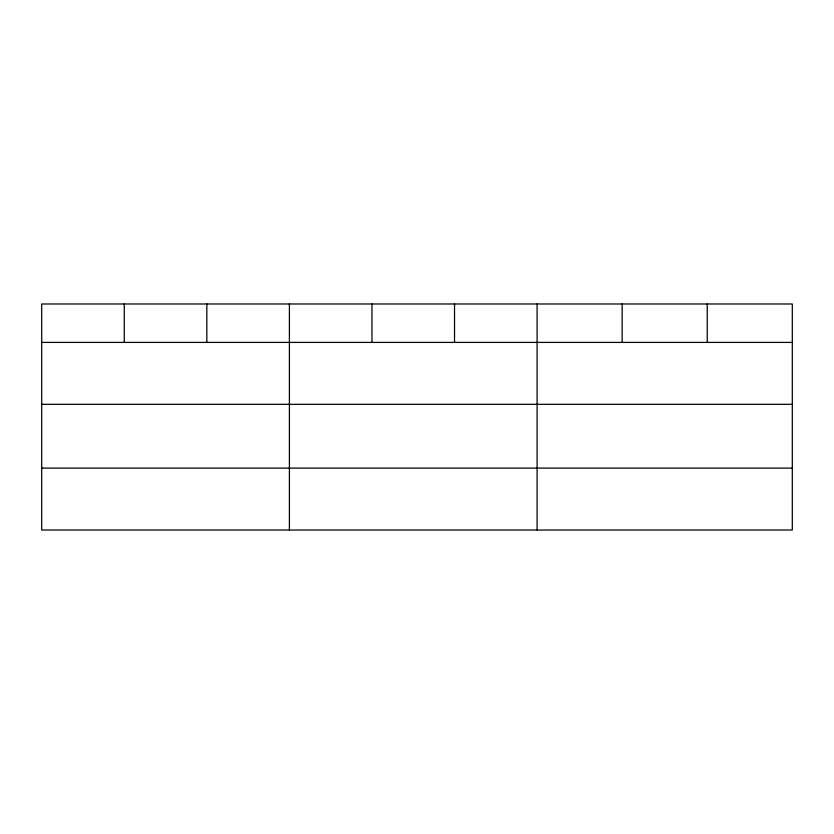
<?xml version="1.0" encoding="UTF-8"?>
<svg xmlns="http://www.w3.org/2000/svg" width="834" height="834" viewBox="0 0 834 834"><rect width="100%" height="100%" fill="white"/><g stroke="black" fill="none" stroke-linecap="round" stroke-linejoin="round"><path stroke-width="1.25" d="M792.3 404.323L792.3 303.983L41.7 303.983L41.7 530.017L792.3 530.017L792.3 404.323L41.7 404.323M41.7 342.409L792.3 342.409M41.7 468.114L792.3 468.114M707.232 303.983L707.232 342.409M622.164 303.983L622.164 342.409M537.096 303.983L537.096 530.017M454.53 303.983L454.53 342.409M371.964 303.983L371.964 342.409M289.398 303.983L289.398 530.017M206.832 303.983L206.832 342.409M124.266 303.983L124.266 342.409"/></g></svg>
